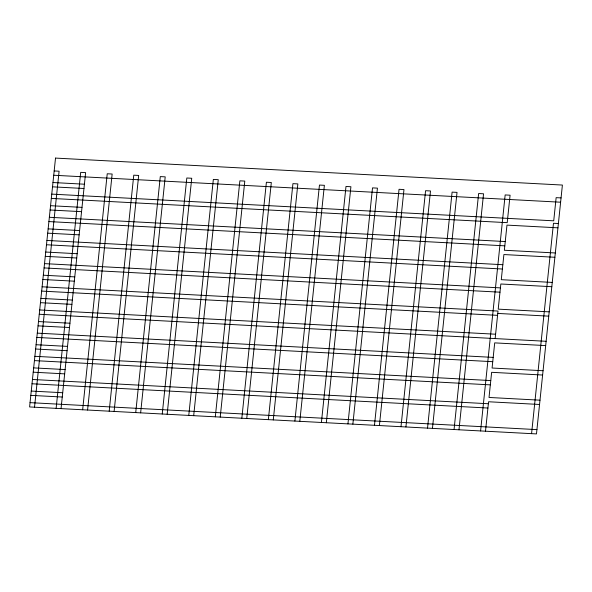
<?xml version="1.0" encoding="UTF-8"?>
<svg xmlns="http://www.w3.org/2000/svg" width="592" height="592" viewBox="0 0 592 592"><rect width="100%" height="100%" fill="white"/><g stroke="black" fill="none" stroke-linecap="round" stroke-linejoin="round"><path stroke-width="0.89" d="M34.521 407.207L59.096 171.206L54.175 170.947M56.129 408.354L80.704 172.353L85.618 172.62L61.05 408.621M82.658 409.768L107.233 173.767L112.147 174.026L87.579 410.027M109.187 411.181L133.762 175.18L138.676 175.439L114.108 411.44M135.716 412.587L160.291 176.594L165.205 176.853L140.637 412.853M162.245 414L186.813 178L191.734 178.266L167.159 414.267M188.774 415.414L213.342 179.413L218.263 179.672L193.688 415.673M215.303 416.827L239.871 180.826L244.792 181.085L220.217 417.086M241.832 418.233L266.4 182.24L271.321 182.499L246.746 418.5M268.354 419.647L292.929 183.646L297.85 183.912L273.275 419.913M294.883 421.06L319.458 185.059L324.379 185.318L299.804 421.319M321.412 422.473L345.987 186.473L350.908 186.732L326.333 422.732M347.941 423.879L372.516 187.879L377.437 188.145L352.862 424.146M374.47 425.293L399.045 189.292L403.966 189.558L379.391 425.559M400.999 426.706L425.574 190.705L430.495 190.964L405.92 426.965M427.528 428.12L452.103 192.119L457.024 192.378L432.449 428.379M454.057 429.526L478.632 193.525L483.553 193.791L458.978 429.792M480.586 430.939L505.161 194.938L510.082 195.205L507.218 222.666L51.312 198.409M485.507 431.205L488.57 401.761L539.556 404.477M495.149 338.58L498.013 311.052L42.113 286.794M531.572 433.655L553.476 223.265L558.397 223.524M561.061 197.913L556.14 197.654L553.727 220.823L51.763 194.117M53.724 175.239L560.617 202.212M52.969 182.528L84.412 184.201M52.518 186.828L83.968 188.5M557.945 227.824L506.967 225.108L504.347 250.253L555.326 252.969M50.557 205.698L81.999 207.37M50.105 209.997L81.555 211.67M49.351 217.286L505.257 241.543M48.899 221.578L504.806 245.835M48.144 228.867L79.587 230.547M554.882 257.268L503.896 254.553L501.283 279.698L552.262 282.414M47.693 233.167L79.143 234.839M46.938 240.456L502.845 264.713M46.487 244.755L502.393 269.012M45.732 252.044L77.175 253.716M45.281 256.336L76.731 258.008M551.818 286.706L500.832 283.997L498.212 309.142L549.198 311.851M44.526 263.625L500.425 287.882M44.074 267.924L499.981 292.182M43.32 275.213L74.762 276.886M42.868 279.505L74.318 281.178M497.768 313.434L548.747 316.15M41.662 291.094L497.569 315.351M40.907 298.383L72.35 300.055M40.456 302.675L71.906 304.355M39.701 309.964L495.6 334.221M39.25 314.263L546.135 341.295M545.683 345.587L494.705 342.879L492.085 368.024L543.064 370.733M38.495 321.552L69.937 323.225M38.043 325.852L69.493 327.524M37.289 333.133L493.188 357.39M36.837 337.433L492.744 361.69M36.082 344.722L67.525 346.394M542.62 375.032L491.634 372.316L489.022 397.461L540 400.177M35.631 349.021L67.081 350.693M34.876 356.31L490.775 380.567M34.425 360.602L490.331 384.859M33.67 367.891L65.113 369.563M33.219 372.19L64.669 373.863M32.456 379.479L488.363 403.737M32.012 383.771L487.919 408.029M31.25 391.06L62.7 392.733M30.806 395.36L62.256 397.032M30.044 402.649L536.937 429.614M55.515 158.086L29.6 406.948L536.485 433.914L562.4 185.052L55.515 158.086"/></g></svg>
